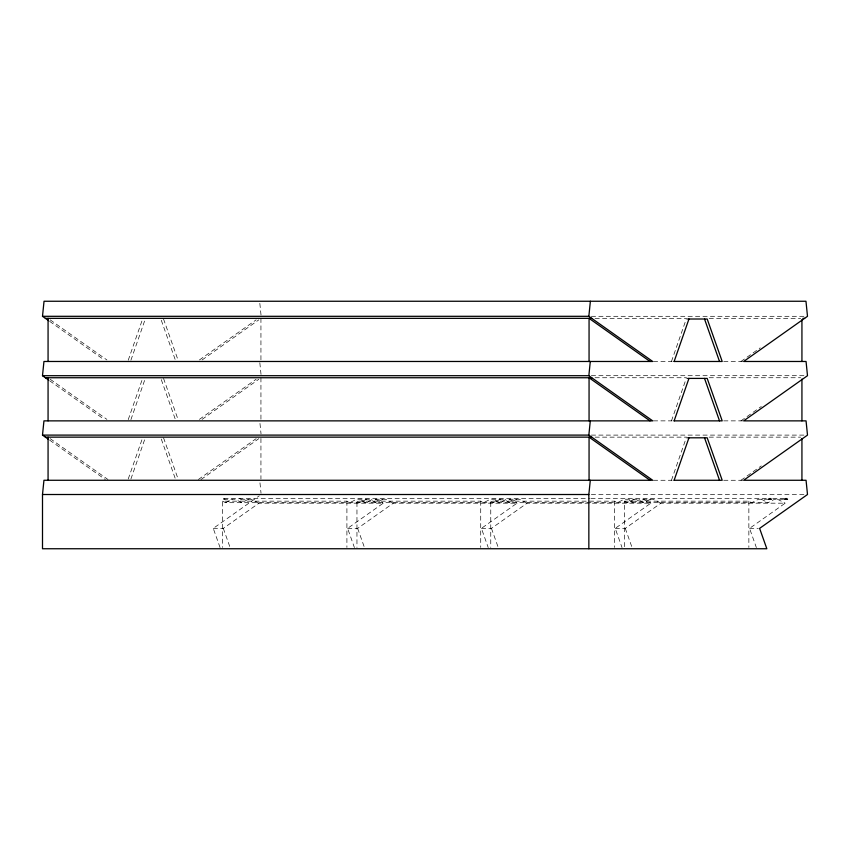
<?xml version="1.0" encoding="UTF-8"?>
<svg xmlns="http://www.w3.org/2000/svg" width="850" height="850" viewBox="0 0 850 850"><rect width="100%" height="100%" fill="white"/><g stroke="black" fill="none" stroke-linecap="round" stroke-linejoin="round"><path stroke-width="0.64" stroke-dasharray="4.25 3.19" d="M128.233 360.219L142.173 320.259M130.911 360.219L144.851 320.259M128.233 419.624L142.173 379.652M130.911 419.624L144.851 379.652M128.233 479.017L142.173 439.057M130.911 479.017L144.851 439.057M671.457 361.473L686.279 319.005M671.457 420.867L686.279 378.409M671.457 480.271L686.279 437.803M199.431 359.954L256.126 319.866M202.119 359.954L258.804 319.866M199.431 419.358L256.126 379.259M202.119 419.358L258.804 379.259M198.369 479.517L256.126 438.664M201.046 479.517L258.804 438.664M220.065 547.549L213.265 528.381L259.239 495.858M213.265 528.381L223.316 528.381L258.942 503.179L383.233 503.179L347.608 528.381L354.408 547.549M347.608 528.381L357.659 528.381L393.284 503.179L517.034 503.179L481.419 528.381L488.219 547.549M481.419 528.381L491.459 528.381L527.085 503.179L650.845 503.179L615.219 528.381L622.019 547.549M740.966 361.473L760.219 347.852M740.966 420.867L761.281 406.491M615.219 528.381L625.271 528.381L660.896 503.179L785.188 503.179L749.562 528.381L756.362 547.549M740.966 480.271L761.281 465.896M248.327 499.248L241.772 502.69L235.067 499.248L222.169 499.248L223.593 498.514L589.762 498.514M382.67 499.248L376.125 502.69L369.41 499.248L356.511 499.248L349.807 502.69L346.906 501.16L222.615 501.16L222.615 547.432M516.481 499.248L509.926 502.69L503.221 499.248L490.312 499.248L483.608 502.69L480.717 501.16L356.957 501.16L356.957 547.432M650.282 499.248L643.726 502.69L637.022 499.248L624.112 499.248L617.419 502.69L614.518 501.16L490.758 501.16L490.758 547.432M222.615 501.16L225.516 502.69L768.018 502.69L774.573 499.248L784.624 499.248M225.516 502.69L232.22 499.248M366.562 499.248L359.858 502.69L356.957 501.16M500.363 499.248L493.659 502.69L490.758 501.16M634.164 499.248L627.47 502.69L624.569 501.16L624.569 547.432M591.345 316.306L804.844 316.306M595.085 318.346L686.588 318.346M709.134 318.346L800.626 318.346M653.427 361.473L672.106 361.473M723.701 361.473L742.751 361.473M591.345 375.7L804.822 375.7M595.085 377.74L686.588 377.74M709.134 377.74L800.626 377.74M653.427 420.867L672.106 420.867M723.701 420.867L742.751 420.867M591.345 435.104L804.822 435.104M595.085 437.144L686.588 437.144M709.134 437.144L800.626 437.144M653.427 480.271L672.106 480.271M723.701 480.271L742.751 480.271M591.345 494.509L804.844 494.509M590.92 498.514L769.941 498.514M772.756 498.514L786.016 498.514M768.506 499.248L758.466 499.248L751.761 502.69L748.861 501.16L624.569 501.16M749.562 528.381L758.359 528.381M777.421 499.248L785.188 503.179M660.896 503.179L653.129 499.248L640.231 499.248L633.675 502.69L626.971 499.248M643.078 499.248L650.845 503.179M527.085 503.179L519.318 499.248L506.43 499.248L499.874 502.69L493.17 499.248M509.267 499.248L517.034 503.179M393.284 503.179L385.517 499.248L372.619 499.248L366.074 502.69L359.369 499.248M375.466 499.248L383.233 503.179M258.942 503.179L251.175 499.248L238.276 499.248L239.679 498.514L241.124 499.248M761.313 499.248L768.018 502.69M223.593 498.514L225.027 499.248M50.214 319.866L106.898 359.954M49.672 321.374L104.221 359.954M50.214 379.259L106.898 419.358M49.672 380.779L104.221 419.358M50.214 438.664L107.971 479.517M49.672 440.172L105.294 479.517M625.271 528.381L632.071 547.549M491.459 528.381L498.27 547.549M357.659 528.381L364.459 547.549M223.316 528.381L230.116 547.549M163.54 319.005L178.096 360.219M161.298 320.259L175.419 360.219M163.54 378.409L178.096 419.624M161.298 379.652L175.419 419.624M163.54 437.803L178.096 479.017M161.298 439.057L175.419 479.017M259.834 303.365L261.024 315.01M259.834 362.769L261.024 374.404M259.973 423.459L261.024 433.808M259.973 482.864L261.024 493.212M748.861 501.16L748.861 547.432M614.518 501.16L614.518 547.432M480.717 501.16L480.717 547.432M346.906 501.16L346.906 547.432M260.939 318.346L260.939 360.166M260.939 377.751L260.939 419.56M260.939 438.451L260.939 478.964"/><path stroke-width="1.27" d="M42.5 316.306L44.03 301.251L805.97 301.251L807.5 316.306L743.644 361.473L806.055 361.473L807.5 375.7L743.644 420.867L806.055 420.867L807.5 435.104L743.644 480.271L806.055 480.271L807.5 494.509L759.613 528.381L766.838 548.749L42.5 548.749L42.5 494.509L43.945 480.271L652.704 480.271L588.848 435.104L42.5 435.104L43.945 420.867L652.704 420.867L588.848 375.7L42.5 375.7L43.945 361.473L652.704 361.473L588.848 316.306L42.5 316.306L48.599 320.62M588.848 316.306L590.378 301.251M588.848 375.7L590.293 361.473M588.848 435.104L590.293 420.867M588.848 548.749L588.848 494.509L590.293 480.271M674.135 361.473L688.957 319.005M674.135 420.867L688.957 378.409M674.135 480.271L688.957 437.803M45.39 318.346L591.738 318.346M802.825 318.346L804.61 318.346M687.586 319.005L707.2 319.005L722.202 361.473L674.061 361.473M42.5 375.7L45.39 377.74L591.738 377.751M687.586 378.409L707.2 378.409L722.202 420.867L674.061 420.867M42.5 435.104L45.39 437.144L591.738 437.144M687.586 437.803L707.2 437.803L722.202 480.271L674.061 480.271M42.5 494.509L588.848 494.509M650.027 361.473L589.061 318.346L589.061 361.473M650.027 420.867L589.061 377.751L589.061 420.867M650.027 480.271L589.061 437.144L589.061 480.271M45.39 377.751L48.599 380.014M45.39 437.144L48.599 439.418M704.523 319.005L719.525 361.473M704.523 378.409L719.525 420.867M704.523 437.803L719.525 480.271M801.933 319.653L801.933 361.473M801.933 379.058L801.933 420.867M801.933 438.451L801.933 480.271M48.068 318.346L48.068 361.473M48.068 377.751L48.068 420.867M48.068 437.144L48.068 480.271M786.016 498.514L784.624 499.248L787.472 499.248L786.016 498.514M769.941 498.514L768.506 499.248L771.364 499.248L769.941 498.514"/></g></svg>
